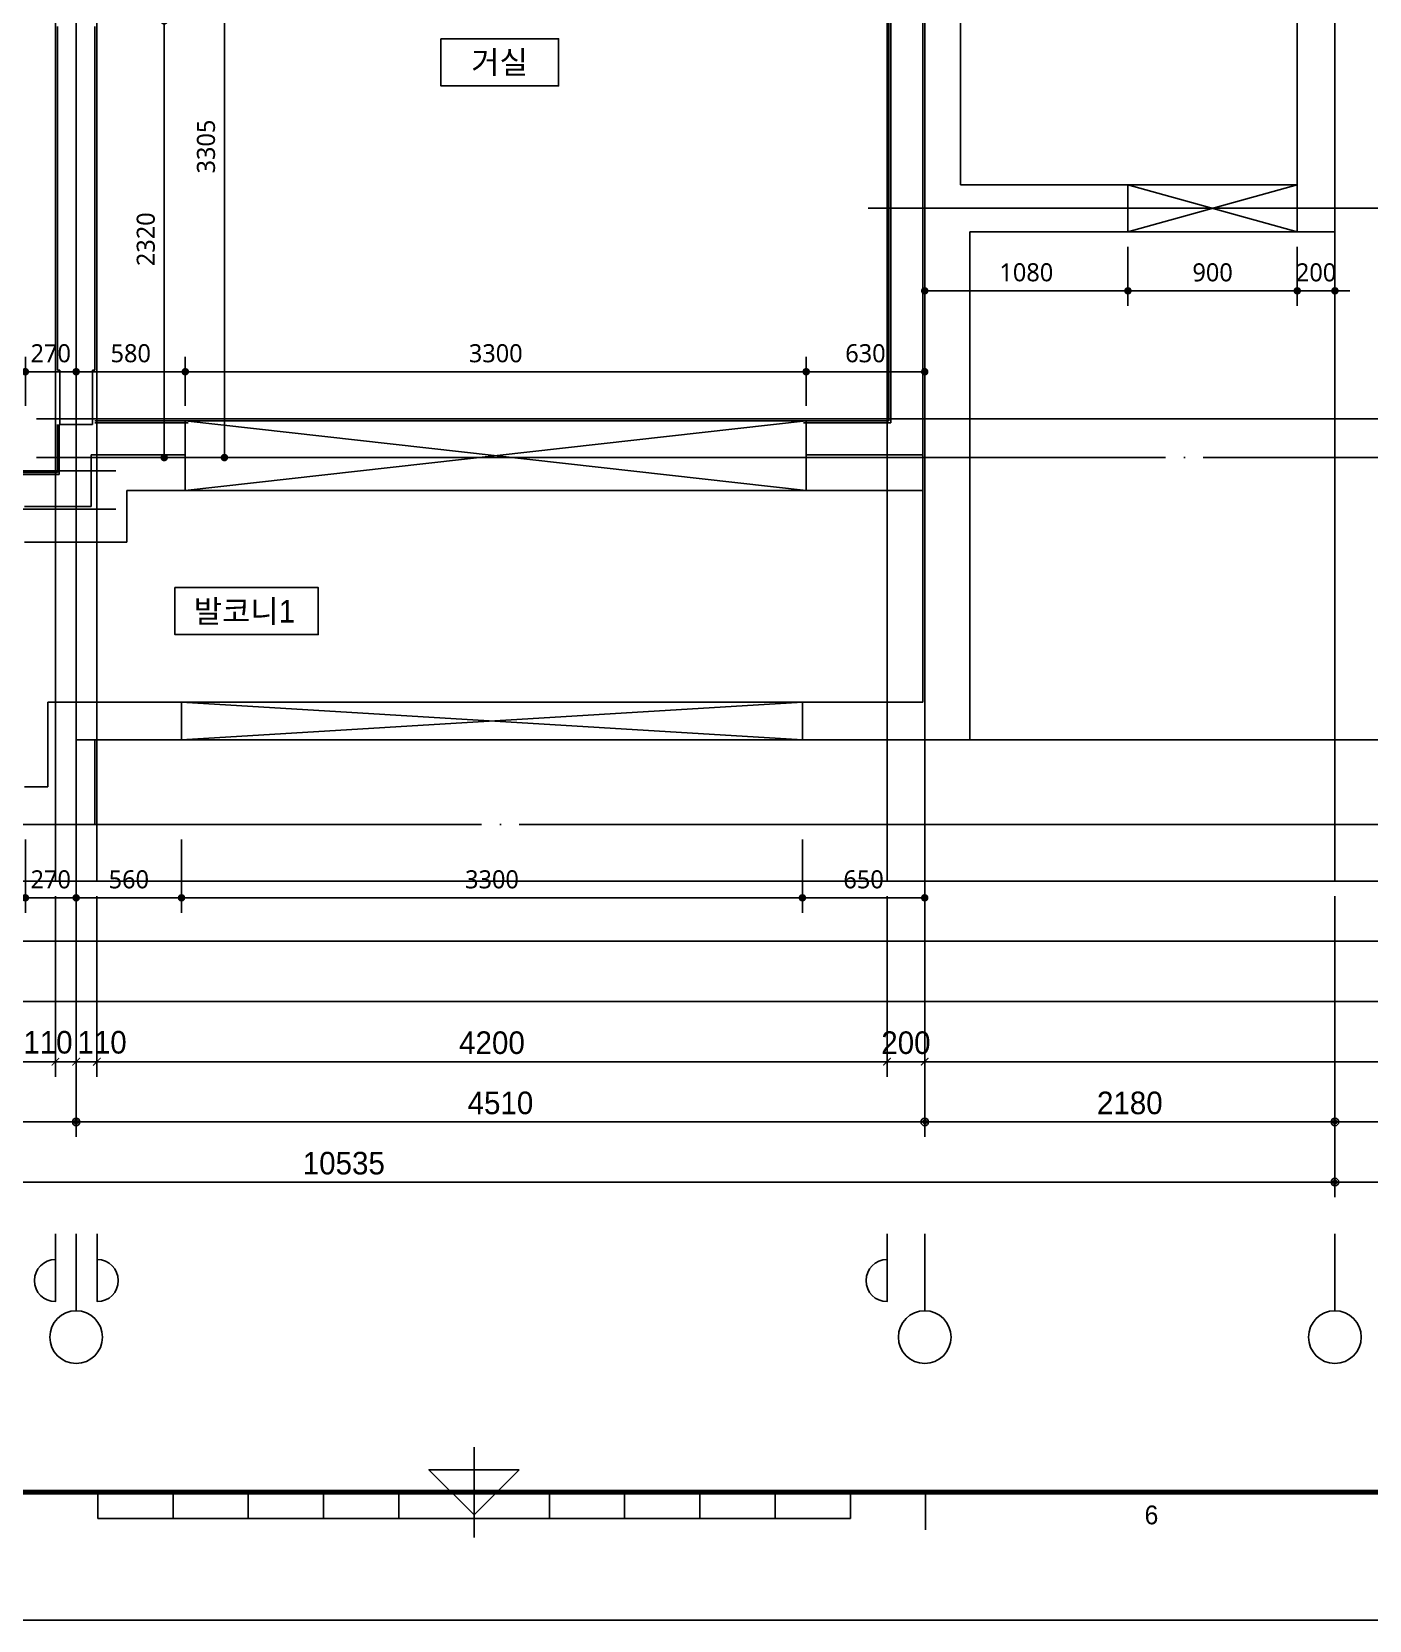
# Model space of a CAD drawing. Header units: millimetres. Extents: x 0 to 92204, y -190080 to 23760.
# Drawn here: x 14489 to 21598, y -23760 to -15320 of the extents above; entities that cross this region are included whole.
import ezdxf
from ezdxf.enums import TextEntityAlignment as Align

# ---------------------------------------------------------------- set-up
doc = ezdxf.new("R2010")
doc.units = ezdxf.units.MM
doc.header["$LTSCALE"] = 100
doc.linetypes.add('AUDIT_D_220706163347-0', pattern=[0])
doc.linetypes.add('CEN', pattern=[62, 60, -1, 0, -1])
doc.layers.get('defpoints').update_dxf_attribs({"color": 139})
for name, color, linetype in [('A-치수', 7, 'AUDIT_D_220706163347-0'), ('AA-BORD-FORM', 7, 'Continuous'), ('AA-BORD-TEXT', 3, 'Continuous'), ('AA-XXXX-DIMS', 7, 'Continuous'), ('CEN_CON', 1, 'CEN'), ('CEN_WALL', 12, 'CEN'), ('CONC', 2, 'Continuous'), ('DIM', 7, 'AUDIT_D_220706163347-0'), ('ELE3_CON', 7, 'Continuous'), ('MC', 135, 'Continuous'), ('WAL', 3, 'Continuous'), ('WAL_DRY', 7, 'Continuous'), ('실명', 3, 'AUDIT_D_220706163347-0'), ('실명박스', 7, 'AUDIT_D_220706163347-0'), ('창호-open', 4, 'Continuous')]:
    doc.layers.add(name, color=color, linetype=linetype)
doc.styles.add('HAUD01', font='Dotum.ttf')
doc.styles.add('맑은 고딕', font='malgun.ttf')
doc.styles.add('맑은고딕', font='malgun.ttf', dxfattribs={"width": 0.9})
doc.dimstyles.new('DIM_40', dxfattribs={"dimscale": 40, "dimtxt": 3, "dimasz": 1, "dimexe": 2, "dimexo": 2, "dimgap": 1, "dimtad": 1, "dimdec": 0, "dimzin": 0, "dimdsep": 46, "dimtxsty": '맑은고딕', "dimblk1": 'DIMDOT', "dimblk2": 'DIMDOT', "dimsah": 1, "dimcen": 0.09, "dimdle": 2, "dimclrd": 7, "dimclre": 7, "dimclrt": 3, "dimadec": 0, "dimazin": 0, "dimtfac": 1, "dimtdec": 0, "dimtix": 1, "dimtmove": 2, "dimatfit": 3, "dimldrblk": 'DIMDOT', "dimfxl": 2, "dimtolj": 1, "dimtzin": 0, "dimarcsym": 0})
doc.dimstyles.new('MCDIM_40', dxfattribs={"dimscale": 40, "dimtxt": 3, "dimasz": 1, "dimexe": 2, "dimexo": 2, "dimgap": 1, "dimtad": 1, "dimdec": 0, "dimzin": 0, "dimdsep": 46, "dimtxsty": '맑은고딕', "dimblk1": 'ARCHTICK', "dimblk2": 'ARCHTICK', "dimsah": 1, "dimcen": 0.09, "dimdle": 2, "dimclrd": 7, "dimclre": 7, "dimclrt": 3, "dimadec": 0, "dimazin": 0, "dimtfac": 1, "dimtdec": 0, "dimtix": 1, "dimtmove": 2, "dimatfit": 3, "dimldrblk": 'ARCHTICK', "dimfxl": 1, "dimtolj": 1, "dimtzin": 0, "dimarcsym": 0})
doc.dimstyles.new('NDIM40-in', dxfattribs={"dimscale": 40, "dimtxt": 2.4, "dimasz": 1, "dimexe": 2, "dimexo": 2, "dimgap": 1.2, "dimtad": 1, "dimdec": 0, "dimrnd": 0.25, "dimzin": 0, "dimdsep": 46, "dimtxsty": '맑은 고딕', "dimblk": 'DOT', "dimcen": 5, "dimclrd": 256, "dimclre": 256, "dimclrt": 3, "dimadec": 0, "dimazin": 0, "dimtfac": 1, "dimtdec": 0, "dimtix": 1, "dimtmove": 2, "dimatfit": 1, "dimldrblk": 'DIMDOT', "dimfxl": 0, "dimtolj": 1, "dimtzin": 0, "dimarcsym": 0})

# ---------------------------------------------------------------- blocks, each defined once
blk = doc.blocks.new('U-76B(기본)', base_point=(218292.1, 9215.4))
at = {"layer": 'CEN_CON'}
for p, q in [((203912.1, 19750.4), (203912.1, 8915.4)), ((203612.1, 15905.4), (211967.1, 15905.4)), ((204362.1, 8915.4), (204362.1, 15905.4)), ((207187.1, 11695.4), (207187.1, 8915.4)), ((203612.1, 11395.4), (210452.1, 11395.4)), ((219167.1, 9215.4), (203612.1, 9215.4))]:
    blk.add_line(p, q, dxfattribs=at)
at = {"layer": 'CEN_WALL'}
for p, q in [((205587.1, 17840.4), (205587.1, 15695.4)), ((205862.1, 16115.4), (205862.1, 8915.4))]:
    blk.add_line(p, q, dxfattribs=at)
at = {"layer": 'CONC'}
for p, q in [((203912.1, 16180.4), (203912.1, 15805.4)), ((204112.1, 16180.4), (204112.1, 16055.4)), ((204562.1, 16055.4), (204112.1, 16055.4)), ((204562.1, 16055.4), (204562.1, 15345.4)), ((206327.1, 15992.4), (206037.1, 15992.4)), ((206037.1, 15992.4), (206037.1, 15818.4)), ((206327.1, 16005.4), (208152.1, 16005.4)), ((206327.1, 16005.4), (206327.1, 15992.4)), ((204362.1, 15805.4), (203912.1, 15805.4)), ((204362.1, 15805.4), (204362.1, 15345.4)), ((206327.1, 15818.4), (206037.1, 15818.4)), ((206327.1, 15818.4), (206327.1, 15805.4)), ((206327.1, 15805.4), (208152.1, 15805.4)), ((204562.1, 15345.4), (204362.1, 15345.4)), ((204362.1, 12045.4), (204362.1, 11155.4)), ((204562.1, 12045.4), (204362.1, 12045.4)), ((204562.1, 12045.4), (204562.1, 11405.4)), ((210172.1, 11405.4), (204562.1, 11405.4)), ((207062.1, 11155.4), (204362.1, 11155.4)), ((207062.1, 11155.4), (207062.1, 10315.4)), ((207312.1, 11205.4), (207312.1, 10315.4)), ((207312.1, 11205.4), (210172.1, 11205.4)), ((207312.1, 10315.4), (207062.1, 10315.4)), ((207062.1, 9415.4), (207062.1, 9215.4)), ((210712.1, 9415.4), (207062.1, 9415.4)), ((210712.1, 9215.4), (207062.1, 9215.4))]:
    blk.add_line(p, q, dxfattribs=at)
at = {"layer": 'ELE3_CON'}
for p, q in [((204562.1, 12045.4), (204562.1, 15345.4)), ((207062.1, 9415.4), (207062.1, 10315.4)), ((207312.1, 9415.4), (207312.1, 10315.4))]:
    blk.add_line(p, q, dxfattribs=at)
at = {"layer": 'MC'}
for p, q in [((205792.1, 19750.4), (205792.1, 15695.4)), ((206067.1, 16115.4), (206067.1, 8915.4)), ((203612.1, 16015.4), (209342.1, 16015.4)), ((203612.1, 15795.4), (211967.1, 15795.4)), ((203612.1, 11595.4), (210442.1, 11595.4))]:
    blk.add_line(p, q, dxfattribs=at)
at = {"layer": 'WAL'}
for p, q in [((205412.1, 16180.4), (205412.1, 15635.4)), ((205602.1, 16180.4), (205602.1, 15825.4)), ((205602.1, 15825.4), (205877.1, 15825.4)), ((205877.1, 15825.4), (205877.1, 15325.4)), ((205412.1, 15635.4), (205687.1, 15635.4)), ((205687.1, 15635.4), (205687.1, 15325.4)), ((205877.1, 15325.4), (205687.1, 15325.4)), ((205687.1, 12025.4), (205687.1, 11405.4)), ((205877.1, 12025.4), (205687.1, 12025.4)), ((205877.1, 12025.4), (205877.1, 11405.4))]:
    blk.add_line(p, q, dxfattribs=at)
at = {"layer": 'WAL_DRY'}
for p, q in [((205772.1, 16195.4), (205772.1, 15995.4)), ((205782.1, 16195.4), (205782.1, 16005.4)), ((205772.1, 15995.4), (206037.1, 15995.4)), ((205782.1, 16005.4), (206037.1, 16005.4)), ((206047.1, 15805.4), (206047.1, 15310.4)), ((206057.1, 15805.4), (206057.1, 15310.4)), ((206047.1, 12040.4), (206047.1, 11575.4)), ((206057.1, 12040.4), (206057.1, 11585.4)), ((206047.1, 11575.4), (210002.1, 11575.4)), ((206057.1, 11585.4), (209992.1, 11585.4))]:
    blk.add_line(p, q, dxfattribs=at)
blk = doc.blocks.new('DIMDOT')
at = {"layer": 'AA-XXXX-DIMS'}
for p, q in [((-1.5, 0), (1.5, 0)), ((0, -1.5), (0, 1.5))]:
    blk.add_line(p, q, dxfattribs=at)
for radius in [0.5, 0.25]:
    blk.add_circle((0, 0), radius, dxfattribs=at)
blk = doc.blocks.new('*D3046')
at = {"layer": 'defpoints', "color": 0, "transparency": 16777216}
for p in [(10880, -43592.1), (21415, -43592.1), (21415, -45192.1)]:
    blk.add_point(p, dxfattribs=at)
at = {"layer": 'DIM', "color": 7, "lineweight": -2, "transparency": 16777216}
for p, q in [((10880, -43672.1), (10880, -45272.1)), ((21415, -43672.1), (21415, -45272.1)), ((10920, -45192.1), (21375, -45192.1))]:
    blk.add_line(p, q, dxfattribs=at)
at = {"layer": 'DIM', "color": 7, "lineweight": -2, "transparency": 16777216, "xscale": 40, "yscale": 40, "zscale": 40, "rotation": 180}
blk.add_blockref('DIMDOT', (10880, -45192.1), dxfattribs=at)
at = {"layer": 'DIM', "color": 7, "lineweight": -2, "transparency": 16777216, "xscale": 40, "yscale": 40, "zscale": 40}
blk.add_blockref('DIMDOT', (21415, -45192.1), dxfattribs=at)
at = {"layer": 'DIM', "color": 3, "transparency": 16777216, "insert": (16147.5, -45092), "char_height": 120, "attachment_point": 5, "style": 'HAUD01'}
blk.add_mtext('\\A1;10535', dxfattribs=at)
blk = doc.blocks.new('*D3047')
at = {"layer": 'defpoints', "color": 0, "transparency": 16777216}
for p in [(10880, -43592.1), (14725, -43592.1), (14725, -44872.1)]:
    blk.add_point(p, dxfattribs=at)
at = {"layer": 'DIM', "color": 7, "lineweight": -2, "transparency": 16777216}
for p, q in [((10880, -43672.1), (10880, -44952.1)), ((14725, -43672.1), (14725, -44952.1)), ((10920, -44872.1), (14685, -44872.1))]:
    blk.add_line(p, q, dxfattribs=at)
at = {"layer": 'DIM', "color": 7, "lineweight": -2, "transparency": 16777216, "xscale": 40, "yscale": 40, "zscale": 40, "rotation": 180}
blk.add_blockref('DIMDOT', (10880, -44872.1), dxfattribs=at)
at = {"layer": 'DIM', "color": 7, "lineweight": -2, "transparency": 16777216, "xscale": 40, "yscale": 40, "zscale": 40}
blk.add_blockref('DIMDOT', (14725, -44872.1), dxfattribs=at)
at = {"layer": 'DIM', "color": 3, "transparency": 16777216, "insert": (12802.5, -44772), "char_height": 120, "attachment_point": 5, "style": 'HAUD01'}
blk.add_mtext('\\A1;3845', dxfattribs=at)
blk = doc.blocks.new('*D3048')
at = {"layer": 'defpoints', "color": 0, "transparency": 16777216}
for p in [(14725, -43592.1), (19235, -43592.1), (19235, -44872.1)]:
    blk.add_point(p, dxfattribs=at)
at = {"layer": 'DIM', "color": 7, "lineweight": -2, "transparency": 16777216}
for p, q in [((14725, -43672.1), (14725, -44952.1)), ((19235, -43672.1), (19235, -44952.1)), ((14765, -44872.1), (19195, -44872.1))]:
    blk.add_line(p, q, dxfattribs=at)
at = {"layer": 'DIM', "color": 7, "lineweight": -2, "transparency": 16777216, "xscale": 40, "yscale": 40, "zscale": 40, "rotation": 180}
blk.add_blockref('DIMDOT', (14725, -44872.1), dxfattribs=at)
at = {"layer": 'DIM', "color": 7, "lineweight": -2, "transparency": 16777216, "xscale": 40, "yscale": 40, "zscale": 40}
blk.add_blockref('DIMDOT', (19235, -44872.1), dxfattribs=at)
at = {"layer": 'DIM', "color": 3, "transparency": 16777216, "insert": (16980, -44772), "char_height": 120, "attachment_point": 5, "style": 'HAUD01'}
blk.add_mtext('\\A1;4510', dxfattribs=at)
blk = doc.blocks.new('*D3049')
at = {"layer": 'defpoints', "color": 0, "transparency": 16777216}
for p in [(19235, -43592.1), (21415, -43592.1), (21415, -44872.1)]:
    blk.add_point(p, dxfattribs=at)
at = {"layer": 'DIM', "color": 7, "lineweight": -2, "transparency": 16777216}
for p, q in [((19235, -43672.1), (19235, -44952.1)), ((21415, -43672.1), (21415, -44952.1)), ((19275, -44872.1), (21375, -44872.1))]:
    blk.add_line(p, q, dxfattribs=at)
at = {"layer": 'DIM', "color": 7, "lineweight": -2, "transparency": 16777216, "xscale": 40, "yscale": 40, "zscale": 40, "rotation": 180}
blk.add_blockref('DIMDOT', (19235, -44872.1), dxfattribs=at)
at = {"layer": 'DIM', "color": 7, "lineweight": -2, "transparency": 16777216, "xscale": 40, "yscale": 40, "zscale": 40}
blk.add_blockref('DIMDOT', (21415, -44872.1), dxfattribs=at)
at = {"layer": 'DIM', "color": 3, "transparency": 16777216, "insert": (20325, -44772), "char_height": 120, "attachment_point": 5, "style": 'HAUD01'}
blk.add_mtext('\\A1;2180', dxfattribs=at)
blk = doc.blocks.new('_ArchTick')
at = {"color": 0, "linetype": 'ByBlock', "const_width": 0.15}
blk.add_lwpolyline([(-0.5, -0.5), (0.5, 0.5)], dxfattribs=at)
blk = doc.blocks.new('*D3051')
at = {"layer": 'defpoints', "color": 0, "transparency": 16777216}
for p in [(11015, -43592.1), (14615, -43592.1), (14615, -44552.1)]:
    blk.add_point(p, dxfattribs=at)
at = {"layer": 'DIM', "color": 7, "lineweight": -2, "transparency": 16777216}
for p, q in [((11015, -43672.1), (11015, -44632.1)), ((14615, -43672.1), (14615, -44632.1)), ((10935, -44552.1), (14695, -44552.1))]:
    blk.add_line(p, q, dxfattribs=at)
at = {"layer": 'DIM', "color": 7, "lineweight": -2, "transparency": 16777216, "xscale": 40, "yscale": 40, "zscale": 40, "rotation": 180}
blk.add_blockref('_ArchTick', (11015, -44552.1), dxfattribs=at)
at = {"layer": 'DIM', "color": 7, "lineweight": -2, "transparency": 16777216, "xscale": 40, "yscale": 40, "zscale": 40}
blk.add_blockref('_ArchTick', (14615, -44552.1), dxfattribs=at)
at = {"layer": 'DIM', "color": 3, "transparency": 16777216, "insert": (12815, -44452), "char_height": 120, "attachment_point": 5, "style": 'HAUD01'}
blk.add_mtext('\\A1;3600', dxfattribs=at)
blk = doc.blocks.new('*D3052')
at = {"layer": 'defpoints', "color": 0, "transparency": 16777216}
for p in [(14615, -43592.1), (14725, -43592.1), (14725, -44552.1)]:
    blk.add_point(p, dxfattribs=at)
at = {"layer": 'DIM', "color": 7, "lineweight": -2, "transparency": 16777216}
for p, q in [((14615, -43672.1), (14615, -44632.1)), ((14725, -43672.1), (14725, -44632.1)), ((14535, -44552.1), (14805, -44552.1))]:
    blk.add_line(p, q, dxfattribs=at)
at = {"layer": 'DIM', "color": 7, "lineweight": -2, "transparency": 16777216, "xscale": 40, "yscale": 40, "zscale": 40, "rotation": 180}
blk.add_blockref('_ArchTick', (14615, -44552.1), dxfattribs=at)
at = {"layer": 'DIM', "color": 7, "lineweight": -2, "transparency": 16777216, "xscale": 40, "yscale": 40, "zscale": 40}
blk.add_blockref('_ArchTick', (14725, -44552.1), dxfattribs=at)
at = {"layer": 'DIM', "color": 3, "transparency": 16777216, "insert": (14575.2, -44449.8), "char_height": 120, "attachment_point": 5, "style": 'HAUD01'}
blk.add_mtext('\\A1;110', dxfattribs=at)
blk = doc.blocks.new('*D3053')
at = {"layer": 'defpoints', "color": 0, "transparency": 16777216}
for p in [(14725, -43592.1), (14835, -43592.1), (14835, -44552.1)]:
    blk.add_point(p, dxfattribs=at)
at = {"layer": 'DIM', "color": 7, "lineweight": -2, "transparency": 16777216}
for p, q in [((14725, -43672.1), (14725, -44632.1)), ((14835, -43672.1), (14835, -44632.1)), ((14645, -44552.1), (14915, -44552.1))]:
    blk.add_line(p, q, dxfattribs=at)
at = {"layer": 'DIM', "color": 7, "lineweight": -2, "transparency": 16777216, "xscale": 40, "yscale": 40, "zscale": 40, "rotation": 180}
blk.add_blockref('_ArchTick', (14725, -44552.1), dxfattribs=at)
at = {"layer": 'DIM', "color": 7, "lineweight": -2, "transparency": 16777216, "xscale": 40, "yscale": 40, "zscale": 40}
blk.add_blockref('_ArchTick', (14835, -44552.1), dxfattribs=at)
at = {"layer": 'DIM', "color": 3, "transparency": 16777216, "insert": (14862.7, -44449.8), "char_height": 120, "attachment_point": 5, "style": 'HAUD01'}
blk.add_mtext('\\A1;110', dxfattribs=at)
blk = doc.blocks.new('*D3054')
at = {"layer": 'defpoints', "color": 0, "transparency": 16777216}
for p in [(14835, -43592.1), (19035, -43592.1), (19035, -44552.1)]:
    blk.add_point(p, dxfattribs=at)
at = {"layer": 'DIM', "color": 7, "lineweight": -2, "transparency": 16777216}
for p, q in [((14835, -43672.1), (14835, -44632.1)), ((19035, -43672.1), (19035, -44632.1)), ((14755, -44552.1), (19115, -44552.1))]:
    blk.add_line(p, q, dxfattribs=at)
at = {"layer": 'DIM', "color": 7, "lineweight": -2, "transparency": 16777216, "xscale": 40, "yscale": 40, "zscale": 40, "rotation": 180}
blk.add_blockref('_ArchTick', (14835, -44552.1), dxfattribs=at)
at = {"layer": 'DIM', "color": 7, "lineweight": -2, "transparency": 16777216, "xscale": 40, "yscale": 40, "zscale": 40}
blk.add_blockref('_ArchTick', (19035, -44552.1), dxfattribs=at)
at = {"layer": 'DIM', "color": 3, "transparency": 16777216, "insert": (16935, -44452), "char_height": 120, "attachment_point": 5, "style": 'HAUD01'}
blk.add_mtext('\\A1;4200', dxfattribs=at)
blk = doc.blocks.new('*D3055')
at = {"layer": 'defpoints', "color": 0, "transparency": 16777216}
for p in [(19035, -43592.1), (19235, -43592.1), (19235, -44552.1)]:
    blk.add_point(p, dxfattribs=at)
at = {"layer": 'DIM', "color": 7, "lineweight": -2, "transparency": 16777216}
for p, q in [((19035, -43672.1), (19035, -44632.1)), ((19235, -43672.1), (19235, -44632.1)), ((19035, -44552.1), (18995, -44552.1)), ((19035, -44552.1), (19235, -44552.1)), ((19235, -44552.1), (19275, -44552.1))]:
    blk.add_line(p, q, dxfattribs=at)
at = {"layer": 'DIM', "color": 7, "lineweight": -2, "transparency": 16777216, "xscale": 40, "yscale": 40, "zscale": 40}
blk.add_blockref('_ArchTick', (19035, -44552.1), dxfattribs=at)
at = {"layer": 'DIM', "color": 7, "lineweight": -2, "transparency": 16777216, "xscale": 40, "yscale": 40, "zscale": 40, "rotation": 180}
blk.add_blockref('_ArchTick', (19235, -44552.1), dxfattribs=at)
at = {"layer": 'DIM', "color": 3, "transparency": 16777216, "insert": (19135, -44452), "char_height": 120, "attachment_point": 5, "style": 'HAUD01'}
blk.add_mtext('\\A1;200', dxfattribs=at)
blk = doc.blocks.new('중심')
at = {"layer": 'DIM'}
blk.add_line((-350, 0), (0, 0), dxfattribs=at)
blk.add_circle((-470, 0), 120, dxfattribs=at)
blk = doc.blocks.new('XR-FORM 청주월명')
at = {"layer": 'AA-BORD-FORM', "color": 2}
for p, q in [((421, 23), (421, 11)), ((371, 17), (371, 13.5)), ((381, 17), (381, 13.5)), ((391, 17), (391, 13.5)), ((401, 17), (401, 13.5)), ((411, 17), (411, 13.5)), ((431, 17), (431, 13.5)), ((441, 17), (441, 13.5)), ((451, 17), (451, 13.5)), ((461, 17), (461, 13.5)), ((471, 17), (471, 13.5)), ((481, 17), (481, 12)), ((371, 13.5), (471, 13.5))]:
    blk.add_line(p, q, dxfattribs=at)
at = {"layer": 'AA-BORD-FORM', "color": 1}
blk.add_lwpolyline([(0, 0), (841, 0), (841, 594), (0, 594)], close=True, dxfattribs=at)
at = {"layer": 'AA-BORD-FORM', "color": 2, "const_width": 0.682}
blk.add_lwpolyline([(21, 17), (21, 577), (821, 577), (821, 17)], close=True, dxfattribs=at)
at = {"layer": 'AA-BORD-FORM', "color": 2}
blk.add_lwpolyline([(427, 20), (421, 14), (415, 20)], close=True, dxfattribs=at)
at = {"layer": 'AA-BORD-TEXT', "color": 7, "style": 'HAUD01'}
blk.add_text('6', height=2.5, dxfattribs=at).set_placement((511, 13.99), align=Align.MIDDLE_CENTER)
blk = doc.blocks.new('_Dot')
at = {"color": 0, "linetype": 'ByBlock', "lineweight": -2}
blk.add_line((-0.5, 0), (-1, 0), dxfattribs=at)
at = {"color": 0, "linetype": 'ByBlock', "const_width": 0.5}
blk.add_lwpolyline([(-0.25, 0, 1), (0.25, 0, 1)], format="xyb", close=True, dxfattribs=at)
blk = doc.blocks.new('*D225')
at = {"layer": 'defpoints', "color": 0, "transparency": 16777216}
for p in [(14455, -19532.1), (14725, -19532.1), (14725, -19921.4)]:
    blk.add_point(p, dxfattribs=at)
at = {"layer": 'DIM', "lineweight": -2, "transparency": 16777216}
for p, q in [((14455, -19612.1), (14455, -20001.4)), ((14725, -19612.1), (14725, -20001.4)), ((14415, -19921.4), (14375, -19921.4)), ((14455, -19921.4), (14725, -19921.4)), ((14765, -19921.4), (14805, -19921.4))]:
    blk.add_line(p, q, dxfattribs=at)
at = {"layer": 'DIM', "lineweight": -2, "transparency": 16777216, "xscale": 40, "yscale": 40, "zscale": 40}
for p, rotation in [((14455, -19921.4), 1.103117597267556e-11), ((14725, -19921.4), 180.000000000011)]:
    blk.add_blockref('_Dot', p, dxfattribs=dict(at, rotation=rotation))
at = {"layer": 'DIM', "color": 3, "transparency": 16777216, "insert": (14590, -19823.8), "char_height": 96, "attachment_point": 5, "style": '맑은 고딕'}
blk.add_mtext('\\A1;270', dxfattribs=at)
blk = doc.blocks.new('*D226')
at = {"layer": 'defpoints', "color": 0, "transparency": 16777216}
for p in [(14725, -19532.1), (15285, -19532.1), (15285, -19921.4)]:
    blk.add_point(p, dxfattribs=at)
at = {"layer": 'DIM', "lineweight": -2, "transparency": 16777216}
for p, q in [((14725, -19612.1), (14725, -20001.4)), ((15285, -19612.1), (15285, -20001.4)), ((14765, -19921.4), (15245, -19921.4))]:
    blk.add_line(p, q, dxfattribs=at)
at = {"layer": 'DIM', "lineweight": -2, "transparency": 16777216, "xscale": 40, "yscale": 40, "zscale": 40}
for p, rotation in [((14725, -19921.4), 180.000000000011), ((15285, -19921.4), 1.104288585404133e-11)]:
    blk.add_blockref('_Dot', p, dxfattribs=dict(at, rotation=rotation))
at = {"layer": 'DIM', "color": 3, "transparency": 16777216, "insert": (15005, -19823.8), "char_height": 96, "attachment_point": 5, "style": '맑은 고딕'}
blk.add_mtext('\\A1;560', dxfattribs=at)
blk = doc.blocks.new('*D227')
at = {"layer": 'defpoints', "color": 0, "transparency": 16777216}
for p in [(15285, -19532.1), (18585, -19532.1), (18585, -19921.4)]:
    blk.add_point(p, dxfattribs=at)
at = {"layer": 'DIM', "lineweight": -2, "transparency": 16777216}
for p, q in [((15285, -19612.1), (15285, -20001.4)), ((18585, -19612.1), (18585, -20001.4)), ((15325, -19921.4), (18545, -19921.4))]:
    blk.add_line(p, q, dxfattribs=at)
at = {"layer": 'DIM', "lineweight": -2, "transparency": 16777216, "xscale": 40, "yscale": 40, "zscale": 40}
for p, rotation in [((15285, -19921.4), 180.000000000011), ((18585, -19921.4), 1.104288585404133e-11)]:
    blk.add_blockref('_Dot', p, dxfattribs=dict(at, rotation=rotation))
at = {"layer": 'DIM', "color": 3, "transparency": 16777216, "insert": (16935, -19823.8), "char_height": 96, "attachment_point": 5, "style": '맑은 고딕'}
blk.add_mtext('\\A1;3300', dxfattribs=at)
blk = doc.blocks.new('*D228')
at = {"layer": 'defpoints', "color": 0, "transparency": 16777216}
for p in [(18585, -19532.1), (19235, -19532.1), (19235, -19921.4)]:
    blk.add_point(p, dxfattribs=at)
at = {"layer": 'DIM', "lineweight": -2, "transparency": 16777216}
for p, q in [((18585, -19612.1), (18585, -20001.4)), ((19235, -19612.1), (19235, -20001.4)), ((18625, -19921.4), (19195, -19921.4))]:
    blk.add_line(p, q, dxfattribs=at)
at = {"layer": 'DIM', "lineweight": -2, "transparency": 16777216, "xscale": 40, "yscale": 40, "zscale": 40}
for p, rotation in [((18585, -19921.4), 180.000000000011), ((19235, -19921.4), 1.104288585404133e-11)]:
    blk.add_blockref('_Dot', p, dxfattribs=dict(at, rotation=rotation))
at = {"layer": 'DIM', "color": 3, "transparency": 16777216, "insert": (18910, -19823.8), "char_height": 96, "attachment_point": 5, "style": '맑은 고딕'}
blk.add_mtext('\\A1;650', dxfattribs=at)
blk = doc.blocks.new('*D229')
at = {"layer": 'defpoints', "color": 0, "transparency": 16777216}
for p in [(21215, -16382.1), (21415, -16382.1), (21215, -16696.1)]:
    blk.add_point(p, dxfattribs=at)
at = {"layer": 'DIM', "lineweight": -2, "transparency": 16777216}
for p, q in [((21215, -16462.1), (21215, -16776.1)), ((21415, -16462.1), (21415, -16776.1)), ((21175, -16696.1), (21135, -16696.1)), ((21415, -16696.1), (21215, -16696.1)), ((21455, -16696.1), (21495, -16696.1))]:
    blk.add_line(p, q, dxfattribs=at)
at = {"layer": 'DIM', "lineweight": -2, "transparency": 16777216, "xscale": 40, "yscale": 40, "zscale": 40}
blk.add_blockref('_Dot', (21215, -16696.1), dxfattribs=at)
at = {"layer": 'DIM', "lineweight": -2, "transparency": 16777216, "xscale": 40, "yscale": 40, "zscale": 40, "rotation": 180}
blk.add_blockref('_Dot', (21415, -16696.1), dxfattribs=at)
at = {"layer": 'DIM', "color": 3, "transparency": 16777216, "insert": (21315, -16598.5), "char_height": 96, "attachment_point": 5, "style": '맑은 고딕'}
blk.add_mtext('\\A1;200', dxfattribs=at)
blk = doc.blocks.new('*D230')
at = {"layer": 'defpoints', "color": 0, "transparency": 16777216}
for p in [(20315, -16382.1), (21215, -16382.1), (20315, -16696.1)]:
    blk.add_point(p, dxfattribs=at)
at = {"layer": 'DIM', "lineweight": -2, "transparency": 16777216}
for p, q in [((20315, -16462.1), (20315, -16776.1)), ((21215, -16462.1), (21215, -16776.1)), ((21175, -16696.1), (20355, -16696.1))]:
    blk.add_line(p, q, dxfattribs=at)
at = {"layer": 'DIM', "lineweight": -2, "transparency": 16777216, "xscale": 40, "yscale": 40, "zscale": 40, "rotation": 180}
blk.add_blockref('_Dot', (20315, -16696.1), dxfattribs=at)
at = {"layer": 'DIM', "lineweight": -2, "transparency": 16777216, "xscale": 40, "yscale": 40, "zscale": 40}
blk.add_blockref('_Dot', (21215, -16696.1), dxfattribs=at)
at = {"layer": 'DIM', "color": 3, "transparency": 16777216, "insert": (20765, -16598.5), "char_height": 96, "attachment_point": 5, "style": '맑은 고딕'}
blk.add_mtext('\\A1;900', dxfattribs=at)
blk = doc.blocks.new('*D231')
at = {"layer": 'defpoints', "color": 0, "transparency": 16777216}
for p in [(19235, -16382.1), (20315, -16382.1), (19235, -16696.1)]:
    blk.add_point(p, dxfattribs=at)
at = {"layer": 'DIM', "lineweight": -2, "transparency": 16777216}
for p, q in [((19235, -16462.1), (19235, -16776.1)), ((20315, -16462.1), (20315, -16776.1)), ((20275, -16696.1), (19275, -16696.1))]:
    blk.add_line(p, q, dxfattribs=at)
at = {"layer": 'DIM', "lineweight": -2, "transparency": 16777216, "xscale": 40, "yscale": 40, "zscale": 40, "rotation": 180}
blk.add_blockref('_Dot', (19235, -16696.1), dxfattribs=at)
at = {"layer": 'DIM', "lineweight": -2, "transparency": 16777216, "xscale": 40, "yscale": 40, "zscale": 40}
blk.add_blockref('_Dot', (20315, -16696.1), dxfattribs=at)
at = {"layer": 'DIM', "color": 3, "transparency": 16777216, "insert": (19775, -16598.2), "char_height": 96, "attachment_point": 5, "style": '맑은 고딕'}
blk.add_mtext('\\A1;1080', dxfattribs=at)
blk = doc.blocks.new('*D232')
at = {"layer": 'defpoints', "color": 0, "transparency": 16777216}
for p in [(21415, -14567.1), (21879.5, -14567.1), (21415, -16257.1)]:
    blk.add_point(p, dxfattribs=at)
at = {"layer": 'DIM', "lineweight": -2, "transparency": 16777216}
for p, q in [((21495, -14567.1), (21959.5, -14567.1)), ((21879.5, -16217.1), (21879.5, -14607.1)), ((21495, -16257.1), (21959.5, -16257.1))]:
    blk.add_line(p, q, dxfattribs=at)
at = {"layer": 'DIM', "lineweight": -2, "transparency": 16777216, "xscale": 40, "yscale": 40, "zscale": 40}
for p, rotation in [((21879.5, -14567.1), 90), ((21879.5, -16257.1), 270)]:
    blk.add_blockref('_Dot', p, dxfattribs=dict(at, rotation=rotation))
at = {"layer": 'DIM', "color": 3, "transparency": 16777216, "insert": (21781.7, -15412.1), "char_height": 96, "attachment_point": 5, "rotation": 90, "style": '맑은 고딕'}
blk.add_mtext('\\A1;1690', dxfattribs=at)
blk = doc.blocks.new('*D257')
at = {"layer": 'defpoints', "color": 0, "transparency": 16777216}
for p in [(18605, -17126), (18605, -17387.1), (19235, -17387.1)]:
    blk.add_point(p, dxfattribs=at)
at = {"layer": 'DIM', "lineweight": -2, "transparency": 16777216}
for p, q in [((18605, -17307.1), (18605, -17046)), ((19235, -17307.1), (19235, -17046)), ((19195, -17126), (18645, -17126))]:
    blk.add_line(p, q, dxfattribs=at)
at = {"layer": 'DIM', "lineweight": -2, "transparency": 16777216, "xscale": 40, "yscale": 40, "zscale": 40, "rotation": 180}
blk.add_blockref('_Dot', (18605, -17126), dxfattribs=at)
at = {"layer": 'DIM', "lineweight": -2, "transparency": 16777216, "xscale": 40, "yscale": 40, "zscale": 40}
blk.add_blockref('_Dot', (19235, -17126), dxfattribs=at)
at = {"layer": 'DIM', "color": 3, "transparency": 16777216, "insert": (18920, -17028.4), "char_height": 96, "attachment_point": 5, "style": '맑은 고딕'}
blk.add_mtext('\\A1;630', dxfattribs=at)
blk = doc.blocks.new('*D258')
at = {"layer": 'defpoints', "color": 0, "transparency": 16777216}
for p in [(15305, -17126), (15305, -17387.1), (18605, -17387.1)]:
    blk.add_point(p, dxfattribs=at)
at = {"layer": 'DIM', "lineweight": -2, "transparency": 16777216}
for p, q in [((15305, -17307.1), (15305, -17046)), ((18605, -17307.1), (18605, -17046)), ((18565, -17126), (15345, -17126))]:
    blk.add_line(p, q, dxfattribs=at)
at = {"layer": 'DIM', "lineweight": -2, "transparency": 16777216, "xscale": 40, "yscale": 40, "zscale": 40, "rotation": 180}
blk.add_blockref('_Dot', (15305, -17126), dxfattribs=at)
at = {"layer": 'DIM', "lineweight": -2, "transparency": 16777216, "xscale": 40, "yscale": 40, "zscale": 40}
blk.add_blockref('_Dot', (18605, -17126), dxfattribs=at)
at = {"layer": 'DIM', "color": 3, "transparency": 16777216, "insert": (16955, -17028.4), "char_height": 96, "attachment_point": 5, "style": '맑은 고딕'}
blk.add_mtext('\\A1;3300', dxfattribs=at)
blk = doc.blocks.new('*D259')
at = {"layer": 'defpoints', "color": 0, "transparency": 16777216}
for p in [(14725, -17126), (14725, -17387.1), (15305, -17387.1)]:
    blk.add_point(p, dxfattribs=at)
at = {"layer": 'DIM', "lineweight": -2, "transparency": 16777216}
for p, q in [((14725, -17307.1), (14725, -17046)), ((15305, -17307.1), (15305, -17046)), ((15265, -17126), (14765, -17126))]:
    blk.add_line(p, q, dxfattribs=at)
at = {"layer": 'DIM', "lineweight": -2, "transparency": 16777216, "xscale": 40, "yscale": 40, "zscale": 40, "rotation": 180}
blk.add_blockref('_Dot', (14725, -17126), dxfattribs=at)
at = {"layer": 'DIM', "lineweight": -2, "transparency": 16777216, "xscale": 40, "yscale": 40, "zscale": 40}
blk.add_blockref('_Dot', (15305, -17126), dxfattribs=at)
at = {"layer": 'DIM', "color": 3, "transparency": 16777216, "insert": (15015, -17028.4), "char_height": 96, "attachment_point": 5, "style": '맑은 고딕'}
blk.add_mtext('\\A1;580', dxfattribs=at)
blk = doc.blocks.new('*D260')
at = {"layer": 'defpoints', "color": 0, "transparency": 16777216}
for p in [(14455, -17126), (14455, -17387.1), (14725, -17387.1)]:
    blk.add_point(p, dxfattribs=at)
at = {"layer": 'DIM', "lineweight": -2, "transparency": 16777216}
for p, q in [((14455, -17307.1), (14455, -17046)), ((14725, -17307.1), (14725, -17046)), ((14415, -17126), (14375, -17126)), ((14725, -17126), (14455, -17126)), ((14765, -17126), (14805, -17126))]:
    blk.add_line(p, q, dxfattribs=at)
at = {"layer": 'DIM', "lineweight": -2, "transparency": 16777216, "xscale": 40, "yscale": 40, "zscale": 40}
blk.add_blockref('_Dot', (14455, -17126), dxfattribs=at)
at = {"layer": 'DIM', "lineweight": -2, "transparency": 16777216, "xscale": 40, "yscale": 40, "zscale": 40, "rotation": 180}
blk.add_blockref('_Dot', (14725, -17126), dxfattribs=at)
at = {"layer": 'DIM', "color": 3, "transparency": 16777216, "insert": (14590, -17028.4), "char_height": 96, "attachment_point": 5, "style": '맑은 고딕'}
blk.add_mtext('\\A1;270', dxfattribs=at)
blk = doc.blocks.new('*D279')
at = {"layer": 'defpoints', "color": 0, "transparency": 16777216}
for p in [(14835, -15262.1), (15193, -15262.1), (14835, -17582.1)]:
    blk.add_point(p, dxfattribs=at)
at = {"layer": 'DIM', "lineweight": -2, "transparency": 16777216}
for p, q in [((14915, -15262.1), (15273, -15262.1)), ((15193, -17542.1), (15193, -15302.1)), ((14915, -17582.1), (15273, -17582.1))]:
    blk.add_line(p, q, dxfattribs=at)
at = {"layer": 'DIM', "lineweight": -2, "transparency": 16777216, "xscale": 40, "yscale": 40, "zscale": 40}
for p, rotation in [((15193, -15262.1), 90), ((15193, -17582.1), 270)]:
    blk.add_blockref('_Dot', p, dxfattribs=dict(at, rotation=rotation))
at = {"layer": 'DIM', "color": 3, "transparency": 16777216, "insert": (15095.4, -16422.1), "char_height": 96, "attachment_point": 5, "rotation": 90, "style": '맑은 고딕'}
blk.add_mtext('\\A1;2320', dxfattribs=at)
blk = doc.blocks.new('*D293')
at = {"layer": 'defpoints', "color": 0, "transparency": 16777216}
for p in [(14835, -14277.1), (15513, -14277.1), (14835, -17582.1)]:
    blk.add_point(p, dxfattribs=at)
at = {"layer": 'DIM', "lineweight": -2, "transparency": 16777216}
for p, q in [((14915, -14277.1), (15593, -14277.1)), ((15513, -17542.1), (15513, -14317.1)), ((14915, -17582.1), (15593, -17582.1))]:
    blk.add_line(p, q, dxfattribs=at)
at = {"layer": 'DIM', "lineweight": -2, "transparency": 16777216, "xscale": 40, "yscale": 40, "zscale": 40}
for p, rotation in [((15513, -14277.1), 90), ((15513, -17582.1), 270)]:
    blk.add_blockref('_Dot', p, dxfattribs=dict(at, rotation=rotation))
at = {"layer": 'DIM', "color": 3, "transparency": 16777216, "insert": (15415.4, -15929.6), "char_height": 96, "attachment_point": 5, "rotation": 90, "style": '맑은 고딕'}
blk.add_mtext('\\A1;3305', dxfattribs=at)
blk = doc.blocks.new('DIM-1108')
at = {"layer": 'DIM'}
for points in [[(14615, -45603.2, 1), (14615, -45827.2), (14615, -45467.2)], [(14837.1, -45603.2, -1), (14837.1, -45827.2), (14837.1, -45467.2)], [(19035, -45603.2, 1), (19035, -45827.2), (19035, -45467.2)]]:
    blk.add_lwpolyline(points, format="xyb", dxfattribs=at)
at = {"layer": 'A-치수', "xscale": 1.166666666666675, "yscale": 1.166666666666675, "zscale": 1.166666666666675, "rotation": 90}
for p in [(14725, -45467.2), (19235, -45467.2), (21415, -45467.2)]:
    blk.add_blockref('중심', p, dxfattribs=at)
at = {"layer": 'DIM'}
for base, p1, p2, dimstyle, override, picture, middle in [((21415, -45192.1), (10880, -43592.1), (21415, -43592.1), 'DIM_40', {"dimscale": 40, "dimtxsty": 'HAUD01'}, '*D3046', (16147.5, -45092)), ((14725, -44872.1), (10880, -43592.1), (14725, -43592.1), 'DIM_40', {"dimscale": 40, "dimtxsty": 'HAUD01'}, '*D3047', (12802.5, -44772)), ((14615, -44552.1), (11015, -43592.1), (14615, -43592.1), 'MCDIM_40', {"dimtxsty": 'HAUD01'}, '*D3051', (12815, -44452)), ((19235, -44872.1), (14725, -43592.1), (19235, -43592.1), 'DIM_40', {"dimscale": 40, "dimtxsty": 'HAUD01'}, '*D3048', (16980, -44772)), ((19035, -44552.1), (14835, -43592.1), (19035, -43592.1), 'MCDIM_40', {"dimtxsty": 'HAUD01'}, '*D3054', (16935, -44452)), ((19235, -44552.1), (19035, -43592.1), (19235, -43592.1), 'MCDIM_40', {"dimtxsty": 'HAUD01'}, '*D3055', (19135, -44452)), ((21415, -44872.1), (19235, -43592.1), (21415, -43592.1), 'DIM_40', {"dimscale": 40, "dimtxsty": 'HAUD01'}, '*D3049', (20325, -44772))]:
    dim = blk.add_linear_dim(base=base, p1=p1, p2=p2, angle=180, dimstyle=dimstyle, override=override, dxfattribs=at)
    dim.commit()
    dim.dimension.update_dxf_attribs({"geometry": picture, "text_midpoint": middle})
for base, p1, p2, picture, middle in [((14725, -44552.1), (14615, -43592.1), (14725, -43592.1), '*D3052', (14575.2, -44449.8)), ((14835, -44552.1), (14725, -43592.1), (14835, -43592.1), '*D3053', (14862.7, -44449.8))]:
    dim = blk.add_linear_dim(base=base, p1=p1, p2=p2, angle=180, dimstyle='MCDIM_40', override={"dimtxsty": 'HAUD01'}, dxfattribs=at)
    dim.commit()
    dim.dimension.update_dxf_attribs({"geometry": picture, "text_midpoint": middle, "dimtype": 128})

msp = doc.modelspace()

# ---------------------------------------------------------------- linework, layer by layer
at = {"layer": 'defpoints'}
for points in [[(23315, -21432.1), (7874.9, -21432.1), (7874.9, -1905.5), (23315, -1905.5)], [(22995, -21112.1), (8194.9, -21112.1), (8194.9, -2225.5), (22995, -2225.5)], [(22675, -20792.1), (8514.9, -20792.1), (8514.9, -2545.5), (22675, -2545.5)], [(22355, -20472.1), (8834.9, -20472.1), (8834.9, -2865.5), (22355, -2865.5)], [(22035, -20152.1), (9154.9, -20152.1), (9154.9, -3185.5), (22035, -3185.5)], [(21715, -19832.1), (9474.9, -19832.1), (9474.9, -3505.5), (21715, -3505.5)]]:
    msp.add_lwpolyline(points, close=True, dxfattribs=at)
at = {"layer": '실명박스'}
for points in [[(16663.5, -15357), (16663.5, -15607), (17288.8, -15607), (17288.8, -15357)], [(15249.9, -18273), (15249.9, -18523), (16012, -18523), (16012, -18273)]]:
    msp.add_lwpolyline(points, close=True, dxfattribs=at)
at = {"layer": '창호-open'}
for p, q in [((20315, -16382.1), (21215, -16132.1)), ((20315, -16132.1), (21215, -16382.1)), ((15305, -17757.1), (18605, -17387.1)), ((15305, -17387.1), (18605, -17757.1)), ((18585, -18882.1), (15285, -19082.1)), ((15285, -18882.1), (18585, -19082.1))]:
    msp.add_line(p, q, dxfattribs=at)
for points in [[(20315, -16382.1), (21215, -16382.1), (21215, -16132.1), (20315, -16132.1)], [(15305, -17757.1), (18605, -17757.1), (18605, -17387.1), (15305, -17387.1)], [(15285, -19082.1), (18585, -19082.1), (18585, -18882.1), (15285, -18882.1)]]:
    msp.add_lwpolyline(points, close=True, dxfattribs=at)

# ---------------------------------------------------------------- block references
msp.add_blockref('DIM-1108', (0, 23760))
at = {"xscale": 40, "yscale": 40, "zscale": 40}
msp.add_blockref('XR-FORM 청주월명', (0, -23760), dxfattribs=at)
at = {"rotation": 90}
msp.add_blockref('U-76B(기본)', (21415, -5152.1), dxfattribs=at)

# ---------------------------------------------------------------- texts
at = {"layer": '실명', "style": 'HAUD01'}
for s, p in [('거실', (16975.1, -15480.2)), ('발코니1', (15619.2, -18397.2))]:
    msp.add_text(s, height=120, dxfattribs=at).set_placement(p, align=Align.MIDDLE)

# ---------------------------------------------------------------- dimensions: what is measured, and where the dimension line sits
at = {"layer": 'DIM'}
for base, p1, p2, angle, picture, middle in [((15513, -14277.1), (14835, -17582.1), (14835, -14277.1), 270, '*D293', (15415.4, -15929.6)), ((21879.5, -14567.1), (21415, -16257.1), (21415, -14567.1), 270, '*D232', (21781.7, -15412.1)), ((15193, -15262.1), (14835, -17582.1), (14835, -15262.1), 270, '*D279', (15095.4, -16422.1)), ((19235, -16696.1), (20315, -16382.1), (19235, -16382.1), 180, '*D231', (19775, -16598.2)), ((20315, -16696.1), (21215, -16382.1), (20315, -16382.1), 180, '*D230', (20765, -16598.5)), ((21215, -16696.1), (21415, -16382.1), (21215, -16382.1), 180, '*D229', (21315, -16598.5)), ((14725, -19921.4), (14455, -19532.1), (14725, -19532.1), 180, '*D225', (14590, -19823.8)), ((15285, -19921.4), (14725, -19532.1), (15285, -19532.1), 180, '*D226', (15005, -19823.8)), ((18585, -19921.4), (15285, -19532.1), (18585, -19532.1), 180, '*D227', (16935, -19823.8)), ((19235, -19921.4), (18585, -19532.1), (19235, -19532.1), 180, '*D228', (18910, -19823.8))]:
    dim = msp.add_linear_dim(base=base, p1=p1, p2=p2, angle=angle, dimstyle='NDIM40-in', override={"dimscale": 40}, dxfattribs=at)
    dim.commit()
    dim.dimension.update_dxf_attribs({"geometry": picture, "text_midpoint": middle})
for base, p1, p2, picture, middle in [((14455, -17126), (14725, -17387.1), (14455, -17387.1), '*D260', (14590, -17028.4)), ((14725, -17126), (15305, -17387.1), (14725, -17387.1), '*D259', (15015, -17028.4)), ((15305, -17126), (18605, -17387.1), (15305, -17387.1), '*D258', (16955, -17028.4)), ((18605, -17126), (19235, -17387.1), (18605, -17387.1), '*D257', (18920, -17028.4))]:
    dim = msp.add_linear_dim(base=base, p1=p1, p2=p2, dimstyle='NDIM40-in', override={"dimscale": 40}, dxfattribs=at)
    dim.commit()
    dim.dimension.update_dxf_attribs({"geometry": picture, "text_midpoint": middle})

doc.saveas('drawing.dxf')
